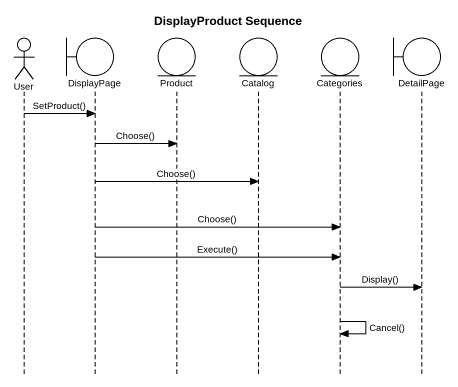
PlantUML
@startuml
title DisplayProduct Sequence
hide footbox
actor User
boundary DisplayPage
entity Product
entity Catalog
entity Categories
boundary DetailPage

User -> DisplayPage : SetProduct()
DisplayPage -> Product : Choose()
DisplayPage -> Catalog : Choose()
DisplayPage -> Categories : Choose()
DisplayPage -> Categories : Execute()
Categories -> DetailPage : Display()
Categories -> Categories : Cancel()
@enduml
